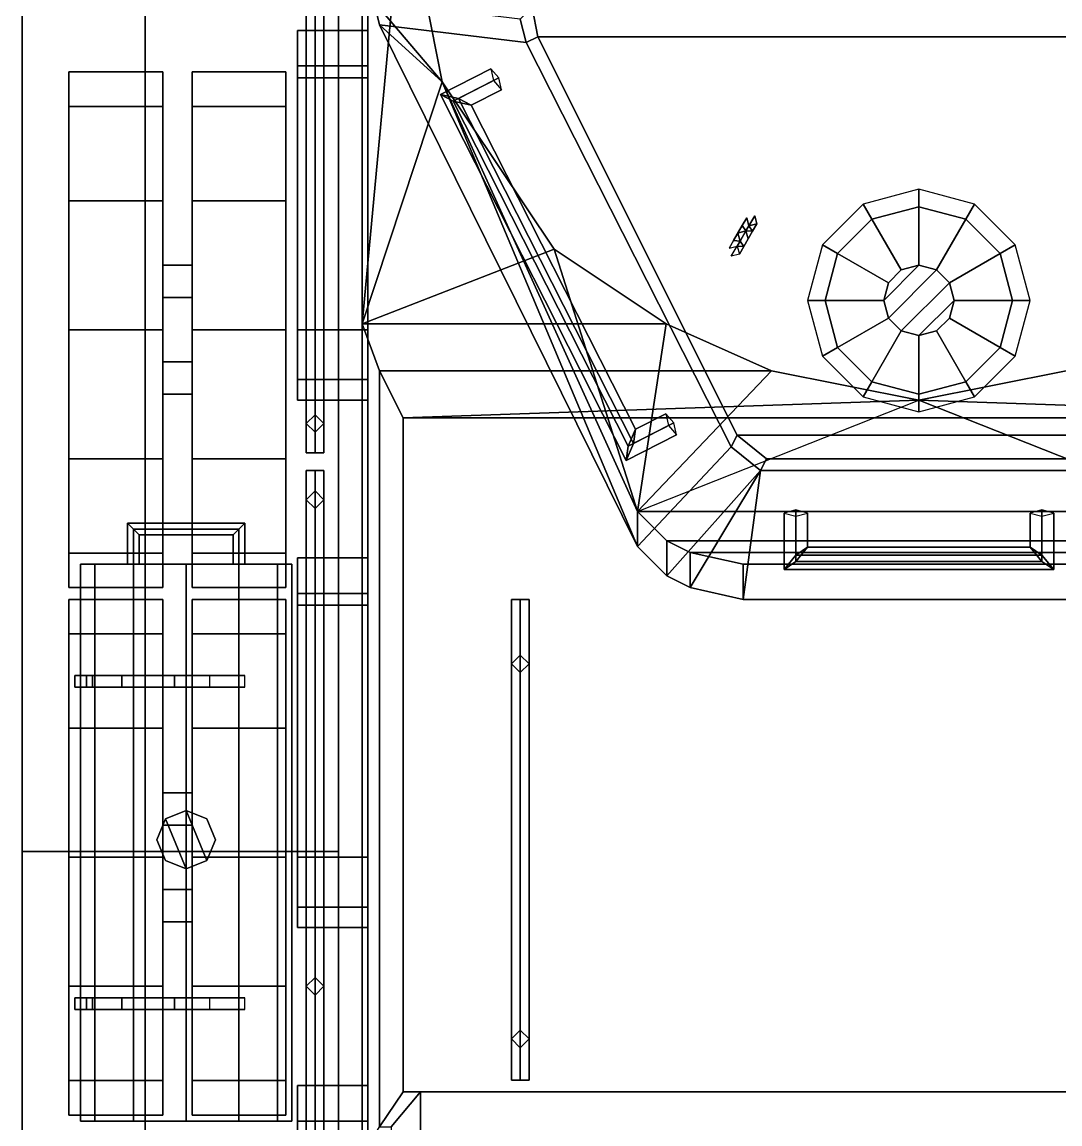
# Model space of a CAD drawing. Header units: millimetres. Extents: x -1.53 to 3, y -3.05 to 6.
# Drawn here: x -1.53 to 0.241, y -1.475 to 0.405 of the extents above; entities that cross this region are included whole.
import ezdxf

# ---------------------------------------------------------------- set-up
doc = ezdxf.new("R2010")
doc.units = ezdxf.units.MM
for name, color, linetype in [('mudguards', 6, 'Continuous'), ('tracks', 3, 'Continuous'), ('turret', 2, 'Continuous'), ('wheel', 2, 'Continuous')]:
    doc.layers.add(name, color=color, linetype=linetype)

msp = doc.modelspace()

# ---------------------------------------------------------------- linework, layer by layer
for points in [[(-0.94, 2.47, 0.4), (-0.94, -2.47, 0.4), (-0.94, -2.96, 0.89), (-0.94, 2.94, 0.67)], [(-0.94, 2.94, 0.77), (-0.94, -2.96, 0.89), (-0.94, -2.7338, 1.08), (-0.94, 2.4045, 1.08)], [(-0.94, -2.96, 0.89), (-0.94, 2.94, 0.77), (-0.94, 2.94, 0.67), (-0.94, -2.96, 0.89)], [(0.94, 2.47, 0.4), (0.94, -2.47, 0.4), (-0.94, -2.47, 0.4), (-0.94, 2.47, 0.4)], [(-1.32, 2.37, 1.1), (-1.32, -2.71, 1.1), (-0.95, -2.19, 1.56), (-0.95, 1.56, 1.56)], [(-0.95, 1.56, 1.56), (-0.95, -0.11, 1.56), (-0.95, -0.11, 1.56), (-0.88, 0.64, 1.56)], [(-1.045, 1.48, 1.54), (-1.03, 1.48, 1.525), (-1.03, -0.33, 1.525), (-1.045, -0.33, 1.54)], [(-1.03, 1.48, 1.555), (-1.045, 1.48, 1.54), (-1.045, -0.33, 1.54), (-1.03, -0.33, 1.555)], [(-1.03, 1.48, 1.525), (-1.015, 1.48, 1.54), (-1.015, -0.33, 1.54), (-1.03, -0.33, 1.525)], [(-1.015, 1.48, 1.54), (-1.03, 1.48, 1.555), (-1.03, -0.33, 1.555), (-1.015, -0.33, 1.54)], [(-0.88, 0.64, 1.56), (-0.95, -0.11, 1.56), (-0.95, -0.11, 1.56), (-0.813, 0.3032, 1.56)], [(-0.94, 0.3906, 0.555), (-0.94, 0.3906, 0.485), (-1.06, 0.3906, 0.485), (-1.06, 0.3906, 0.555)], [(-1.06, 0.33, 0.45), (-1.06, 0.31, 0.45), (-1.06, 0.33, 0.59), (-1.06, 0.3906, 0.555)], [(-1.06, 0.3906, 0.485), (-1.06, 0.33, 0.45), (-1.06, 0.3906, 0.555), (-1.06, 0.3906, 0.485)], [(-0.94, 0.3906, 0.485), (-0.94, 0.33, 0.45), (-1.06, 0.33, 0.45), (-1.06, 0.3906, 0.485)], [(-0.94, 0.33, 0.59), (-0.94, 0.3906, 0.555), (-1.06, 0.3906, 0.555), (-1.06, 0.33, 0.59)], [(-1.06, 0.31, 0.45), (-1.06, -0.12, 0.35), (-1.06, -0.12, 0.59), (-1.06, 0.33, 0.59)], [(-0.94, 0.33, 0.45), (-0.94, 0.31, 0.45), (-1.06, 0.31, 0.45), (-1.06, 0.33, 0.45)], [(-1.06, 0.33, 0.59), (-1.06, -0.12, 0.59), (-0.94, -0.12, 0.59), (-0.94, 0.33, 0.59)], [(-0.94, 0.31, 0.45), (-0.94, -0.12, 0.35), (-1.06, -0.12, 0.35), (-1.06, 0.31, 0.45)], [(-0.813, 0.3032, 1.56), (-0.95, -0.11, 1.56), (-0.95, -0.11, 1.56), (-0.6223, 0.0177, 1.56)], [(-0.94, -0.2049, 0.3851), (-0.94, -0.12, 0.35), (-0.94, 0.095, 0.4), (-0.94, -0.211, 0.4)], [(-0.6223, 0.0177, 1.56), (-0.95, -0.11, 1.56), (-0.95, -0.11, 1.56), (-0.4311, -0.11, 1.56)], [(-0.92, -1.48, 1.65), (-0.92, -0.19, 1.65), (-0.95, -0.11, 1.56), (-0.95, -1.53, 1.56)], [(-0.95, -0.11, 1.56), (-0.92, -0.19, 1.65), (-0.2514, -0.19, 1.65), (-0.4311, -0.11, 1.56)], [(-1.06, -0.2049, 0.5549), (-1.06, -0.12, 0.59), (-1.06, -0.12, 0.35), (-1.06, -0.2049, 0.3851)], [(-0.94, -0.12, 0.35), (-0.94, -0.2049, 0.3851), (-1.06, -0.2049, 0.3851), (-1.06, -0.12, 0.35)], [(-0.94, -0.2049, 0.5549), (-0.94, -0.12, 0.59), (-1.06, -0.12, 0.59), (-1.06, -0.2049, 0.5549)], [(-0.94, -0.24, 0.47), (-0.94, -0.2049, 0.5549), (-1.06, -0.2049, 0.5549), (-1.06, -0.24, 0.47)], [(-1.06, -0.24, 0.47), (-1.06, -0.2049, 0.5549), (-1.06, -0.2049, 0.3851), (-1.06, -0.24, 0.47)], [(-0.94, -0.2049, 0.3851), (-0.94, -0.24, 0.47), (-1.06, -0.24, 0.47), (-1.06, -0.2049, 0.3851)], [(-0.92, -0.19, 1.65), (-0.92, -1.48, 1.65), (-0.88, -1.42, 1.7), (-0.88, -0.27, 1.7)], [(0, -0.24, 1.6812), (-0.2514, -0.19, 1.65), (-0.92, -0.19, 1.65), (-0.88, -0.27, 1.7)], [(0.88, -0.27, 1.7), (0.92, -0.19, 1.65), (0.2514, -0.19, 1.65), (0, -0.24, 1.6812)], [(0.88, -0.27, 1.7), (0, -0.24, 1.6812), (0, -0.24, 1.6812), (-0.88, -0.27, 1.7)], [(-1.03, -0.265, 1.46), (-1.045, -0.28, 1.44), (-1.045, -0.28, 1.54), (-1.03, -0.265, 1.525)], [(-1.045, -0.28, 1.44), (-1.03, -0.295, 1.46), (-1.03, -0.295, 1.525), (-1.045, -0.28, 1.54)], [(-1.015, -0.28, 1.47), (-1.03, -0.265, 1.46), (-1.03, -0.265, 1.525), (-1.015, -0.28, 1.54)], [(-1.03, -0.295, 1.46), (-1.015, -0.28, 1.47), (-1.015, -0.28, 1.54), (-1.03, -0.295, 1.525)], [(-0.88, -0.27, 1.7), (-0.88, -1.42, 1.7), (0.88, -1.42, 1.7), (0.88, -0.27, 1.7)], [(-1.03, -0.33, 1.555), (-1.045, -0.33, 1.54), (-1.03, -0.33, 1.525), (-1.015, -0.33, 1.54)], [(-1.03, -0.36, 1.555), (-1.045, -0.36, 1.54), (-1.045, -2.17, 1.54), (-1.03, -2.17, 1.555)], [(-1.045, -0.36, 1.54), (-1.03, -0.36, 1.525), (-1.03, -2.17, 1.525), (-1.045, -2.17, 1.54)], [(-1.015, -0.36, 1.54), (-1.03, -0.36, 1.525), (-1.045, -0.36, 1.54), (-1.03, -0.36, 1.555)], [(-1.015, -0.36, 1.54), (-1.03, -0.36, 1.555), (-1.03, -2.17, 1.555), (-1.015, -2.17, 1.54)], [(-1.03, -0.36, 1.525), (-1.015, -0.36, 1.54), (-1.015, -2.17, 1.54), (-1.03, -2.17, 1.525)], [(-1.03, -0.395, 1.46), (-1.045, -0.41, 1.44), (-1.045, -0.41, 1.54), (-1.03, -0.395, 1.525)], [(-1.045, -0.41, 1.44), (-1.03, -0.425, 1.46), (-1.03, -0.425, 1.525), (-1.045, -0.41, 1.54)], [(-1.015, -0.41, 1.47), (-1.03, -0.395, 1.46), (-1.03, -0.395, 1.525), (-1.015, -0.41, 1.54)], [(-1.03, -0.425, 1.46), (-1.015, -0.41, 1.47), (-1.015, -0.41, 1.54), (-1.03, -0.425, 1.525)], [(-1.16, -0.46, 1.49), (-1.15, -0.45, 1.48), (-1.35, -0.45, 1.48), (-1.34, -0.46, 1.49)], [(-1.15, -0.45, 1.48), (-1.16, -0.46, 1.47), (-1.34, -0.46, 1.47), (-1.35, -0.45, 1.48)], [(-1.34, -0.46, 1.49), (-1.35, -0.45, 1.48), (-1.35, -0.52, 1.48), (-1.34, -0.52, 1.49)], [(-1.35, -0.45, 1.48), (-1.34, -0.46, 1.47), (-1.34, -0.52, 1.47), (-1.35, -0.52, 1.48)], [(-1.15, -0.45, 1.48), (-1.16, -0.46, 1.49), (-1.16, -0.52, 1.49), (-1.15, -0.52, 1.48)], [(-1.16, -0.46, 1.47), (-1.15, -0.45, 1.48), (-1.15, -0.52, 1.48), (-1.16, -0.52, 1.47)], [(-1.17, -0.47, 1.48), (-1.16, -0.46, 1.49), (-1.34, -0.46, 1.49), (-1.33, -0.47, 1.48)], [(-1.16, -0.46, 1.47), (-1.17, -0.47, 1.48), (-1.33, -0.47, 1.48), (-1.34, -0.46, 1.47)], [(-1.33, -0.47, 1.48), (-1.34, -0.46, 1.49), (-1.34, -0.52, 1.49), (-1.33, -0.52, 1.48)], [(-1.34, -0.46, 1.47), (-1.33, -0.47, 1.48), (-1.33, -0.52, 1.48), (-1.34, -0.52, 1.47)], [(-1.16, -0.46, 1.49), (-1.17, -0.47, 1.48), (-1.17, -0.52, 1.48), (-1.16, -0.52, 1.49)], [(-1.17, -0.47, 1.48), (-1.16, -0.46, 1.47), (-1.16, -0.52, 1.47), (-1.17, -0.52, 1.48)], [(-1.4059, -0.52, 1.57), (-1.43, -0.52, 1.48), (-1.43, -1.47, 1.48), (-1.4059, -1.47, 1.57)], [(-1.43, -0.52, 1.48), (-1.4059, -0.52, 1.39), (-1.4059, -1.47, 1.39), (-1.43, -1.47, 1.48)], [(-1.4059, -0.52, 1.57), (-1.16, -0.52, 1.6359), (-1.0941, -0.52, 1.57), (-1.43, -0.52, 1.48)], [(-1.43, -0.52, 1.48), (-1.0941, -0.52, 1.57), (-1.07, -0.52, 1.48), (-1.4059, -0.52, 1.39)], [(-1.34, -0.52, 1.6359), (-1.4059, -0.52, 1.57), (-1.4059, -1.47, 1.57), (-1.34, -1.47, 1.6359)], [(-1.4059, -0.52, 1.39), (-1.34, -0.52, 1.3241), (-1.34, -1.47, 1.3241), (-1.4059, -1.47, 1.39)], [(-1.34, -0.52, 1.6359), (-1.25, -0.52, 1.66), (-1.16, -0.52, 1.6359), (-1.4059, -0.52, 1.57)], [(-1.4059, -0.52, 1.39), (-1.07, -0.52, 1.48), (-1.0941, -0.52, 1.39), (-1.34, -0.52, 1.3241)], [(-1.25, -0.52, 1.66), (-1.34, -0.52, 1.6359), (-1.34, -1.47, 1.6359), (-1.25, -1.47, 1.66)], [(-1.34, -0.52, 1.3241), (-1.25, -0.52, 1.3), (-1.25, -1.47, 1.3), (-1.34, -1.47, 1.3241)], [(-1.34, -0.52, 1.3241), (-1.0941, -0.52, 1.39), (-1.16, -0.52, 1.3241), (-1.25, -0.52, 1.3)], [(-1.16, -0.52, 1.6359), (-1.25, -0.52, 1.66), (-1.25, -1.47, 1.66), (-1.16, -1.47, 1.6359)], [(-1.25, -0.52, 1.3), (-1.16, -0.52, 1.3241), (-1.16, -1.47, 1.3241), (-1.25, -1.47, 1.3)], [(-1.0941, -0.52, 1.57), (-1.16, -0.52, 1.6359), (-1.16, -1.47, 1.6359), (-1.0941, -1.47, 1.57)], [(-1.16, -0.52, 1.3241), (-1.0941, -0.52, 1.39), (-1.0941, -1.47, 1.39), (-1.16, -1.47, 1.3241)], [(-1.07, -0.52, 1.48), (-1.0941, -0.52, 1.57), (-1.0941, -1.47, 1.57), (-1.07, -1.47, 1.48)], [(-1.0941, -0.52, 1.39), (-1.07, -0.52, 1.48), (-1.07, -1.47, 1.48), (-1.0941, -1.47, 1.39)], [(-1.06, -0.5094, 0.485), (-1.06, -0.57, 0.45), (-1.06, -0.5094, 0.555), (-1.06, -0.5094, 0.485)], [(-1.06, -0.57, 0.45), (-1.06, -0.59, 0.45), (-1.06, -0.57, 0.59), (-1.06, -0.5094, 0.555)], [(-0.94, -0.5094, 0.555), (-0.94, -0.5094, 0.485), (-1.06, -0.5094, 0.485), (-1.06, -0.5094, 0.555)], [(-0.94, -0.5094, 0.485), (-0.94, -0.57, 0.45), (-1.06, -0.57, 0.45), (-1.06, -0.5094, 0.485)], [(-0.94, -0.57, 0.59), (-0.94, -0.5094, 0.555), (-1.06, -0.5094, 0.555), (-1.06, -0.57, 0.59)], [(-1.06, -0.59, 0.45), (-1.06, -1.02, 0.35), (-1.06, -1.02, 0.59), (-1.06, -0.57, 0.59)], [(-0.94, -0.57, 0.45), (-0.94, -0.59, 0.45), (-1.06, -0.59, 0.45), (-1.06, -0.57, 0.45)], [(-1.06, -0.57, 0.59), (-1.06, -1.02, 0.59), (-0.94, -1.02, 0.59), (-0.94, -0.57, 0.59)], [(-0.68, -0.58, 1.795), (-0.695, -0.58, 1.78), (-0.695, -1.4, 1.78), (-0.68, -1.4, 1.795)], [(-0.695, -0.58, 1.78), (-0.68, -0.58, 1.765), (-0.68, -1.4, 1.765), (-0.695, -1.4, 1.78)], [(-0.665, -0.58, 1.78), (-0.68, -0.58, 1.765), (-0.695, -0.58, 1.78), (-0.68, -0.58, 1.795)], [(-0.665, -0.58, 1.78), (-0.68, -0.58, 1.795), (-0.68, -1.4, 1.795), (-0.665, -1.4, 1.78)], [(-0.68, -0.58, 1.765), (-0.665, -0.58, 1.78), (-0.665, -1.4, 1.78), (-0.68, -1.4, 1.765)], [(-0.94, -0.59, 0.45), (-0.94, -1.02, 0.35), (-1.06, -1.02, 0.35), (-1.06, -0.59, 0.45)], [(-0.68, -0.675, 1.7), (-0.695, -0.69, 1.7), (-0.695, -0.69, 1.78), (-0.68, -0.675, 1.765)], [(-0.665, -0.69, 1.7), (-0.68, -0.675, 1.7), (-0.68, -0.675, 1.765), (-0.665, -0.69, 1.78)], [(-0.695, -0.69, 1.7), (-0.68, -0.705, 1.7), (-0.68, -0.705, 1.765), (-0.695, -0.69, 1.78)], [(-0.68, -0.705, 1.7), (-0.665, -0.69, 1.7), (-0.665, -0.69, 1.78), (-0.68, -0.705, 1.765)], [(-1.43, -0.71, 1.46), (-1.44, -0.71, 1.44), (-1.44, -0.73, 1.44), (-1.43, -0.73, 1.46)], [(-1.44, -0.73, 1.44), (-1.44, -0.71, 1.44), (-1.42, -0.71, 1.37), (-1.42, -0.73, 1.37)], [(-1.41, -0.71, 1.39), (-1.42, -0.71, 1.37), (-1.44, -0.71, 1.44), (-1.43, -0.71, 1.46)], [(-1.41, -0.73, 1.39), (-1.41, -0.71, 1.39), (-1.43, -0.71, 1.46), (-1.43, -0.73, 1.46)], [(-1.42, -0.73, 1.37), (-1.42, -0.71, 1.37), (-1.36, -0.71, 1.28), (-1.36, -0.73, 1.28)], [(-1.34, -0.71, 1.32), (-1.36, -0.71, 1.28), (-1.42, -0.71, 1.37), (-1.41, -0.71, 1.39)], [(-1.34, -0.73, 1.32), (-1.34, -0.71, 1.32), (-1.41, -0.71, 1.39), (-1.41, -0.73, 1.39)], [(-1.36, -0.73, 1.28), (-1.36, -0.71, 1.28), (-1.27, -0.71, 1.25), (-1.27, -0.73, 1.25)], [(-1.25, -0.71, 1.3), (-1.27, -0.71, 1.25), (-1.36, -0.71, 1.28), (-1.34, -0.71, 1.32)], [(-1.25, -0.73, 1.3), (-1.25, -0.71, 1.3), (-1.34, -0.71, 1.32), (-1.34, -0.73, 1.32)], [(-1.27, -0.73, 1.25), (-1.27, -0.71, 1.25), (-1.21, -0.71, 1.23), (-1.21, -0.73, 1.23)], [(-1.15, -0.71, 1.3), (-1.21, -0.71, 1.23), (-1.27, -0.71, 1.25), (-1.25, -0.71, 1.3)], [(-1.15, -0.73, 1.3), (-1.15, -0.71, 1.3), (-1.25, -0.71, 1.3), (-1.25, -0.73, 1.3)], [(-1.43, -0.73, 1.46), (-1.44, -0.73, 1.44), (-1.42, -0.73, 1.37), (-1.41, -0.73, 1.39)], [(-1.41, -0.73, 1.39), (-1.42, -0.73, 1.37), (-1.36, -0.73, 1.28), (-1.34, -0.73, 1.32)], [(-1.34, -0.73, 1.32), (-1.36, -0.73, 1.28), (-1.27, -0.73, 1.25), (-1.25, -0.73, 1.3)], [(-1.25, -0.73, 1.3), (-1.27, -0.73, 1.25), (-1.21, -0.73, 1.23), (-1.15, -0.73, 1.3)], [(-0.94, -1.1049, 0.3851), (-0.94, -1.02, 0.35), (-0.94, -0.805, 0.4), (-0.94, -1.111, 0.4)], [(-1.25, -0.94, 1.66), (-1.2854, -0.9546, 1.65), (-1.2854, -0.9546, 1.68), (-1.25, -0.94, 1.68)], [(-1.2146, -1.0254, 1.68), (-1.25, -0.94, 1.68), (-1.2854, -0.9546, 1.68), (-1.25, -1.04, 1.68)], [(-1.2146, -0.9546, 1.65), (-1.25, -0.94, 1.66), (-1.25, -0.94, 1.68), (-1.2146, -0.9546, 1.68)], [(-1.2, -0.99, 1.68), (-1.2146, -0.9546, 1.68), (-1.25, -0.94, 1.68), (-1.2146, -1.0254, 1.68)], [(-1.2854, -0.9546, 1.65), (-1.3, -0.99, 1.64), (-1.3, -0.99, 1.68), (-1.2854, -0.9546, 1.68)], [(-1.25, -1.04, 1.68), (-1.2854, -0.9546, 1.68), (-1.3, -0.99, 1.68), (-1.2854, -1.0254, 1.68)], [(-1.2, -0.99, 1.64), (-1.2146, -0.9546, 1.65), (-1.2146, -0.9546, 1.68), (-1.2, -0.99, 1.68)], [(-1.3, -0.99, 1.64), (-1.2854, -1.0254, 1.65), (-1.2854, -1.0254, 1.68), (-1.3, -0.99, 1.68)], [(-1.2146, -1.0254, 1.65), (-1.2, -0.99, 1.64), (-1.2, -0.99, 1.68), (-1.2146, -1.0254, 1.68)], [(-1.2854, -1.0254, 1.65), (-1.25, -1.04, 1.66), (-1.25, -1.04, 1.68), (-1.2854, -1.0254, 1.68)], [(-1.25, -1.04, 1.66), (-1.2146, -1.0254, 1.65), (-1.2146, -1.0254, 1.68), (-1.25, -1.04, 1.68)], [(-1.06, -1.1049, 0.5549), (-1.06, -1.02, 0.59), (-1.06, -1.02, 0.35), (-1.06, -1.1049, 0.3851)], [(-0.94, -1.02, 0.35), (-0.94, -1.1049, 0.3851), (-1.06, -1.1049, 0.3851), (-1.06, -1.02, 0.35)], [(-0.94, -1.1049, 0.5549), (-0.94, -1.02, 0.59), (-1.06, -1.02, 0.59), (-1.06, -1.1049, 0.5549)], [(-1.06, -1.14, 0.47), (-1.06, -1.1049, 0.5549), (-1.06, -1.1049, 0.3851), (-1.06, -1.14, 0.47)], [(-0.94, -1.14, 0.47), (-0.94, -1.1049, 0.5549), (-1.06, -1.1049, 0.5549), (-1.06, -1.14, 0.47)], [(-0.94, -1.1049, 0.3851), (-0.94, -1.14, 0.47), (-1.06, -1.14, 0.47), (-1.06, -1.1049, 0.3851)], [(-1.03, -1.225, 1.46), (-1.045, -1.24, 1.44), (-1.045, -1.24, 1.54), (-1.03, -1.225, 1.525)], [(-1.045, -1.24, 1.44), (-1.03, -1.255, 1.46), (-1.03, -1.255, 1.525), (-1.045, -1.24, 1.54)], [(-1.015, -1.24, 1.47), (-1.03, -1.225, 1.46), (-1.03, -1.225, 1.525), (-1.015, -1.24, 1.54)], [(-1.03, -1.255, 1.46), (-1.015, -1.24, 1.47), (-1.015, -1.24, 1.54), (-1.03, -1.255, 1.525)], [(-1.43, -1.26, 1.46), (-1.44, -1.26, 1.44), (-1.44, -1.28, 1.44), (-1.43, -1.28, 1.46)], [(-1.41, -1.26, 1.39), (-1.42, -1.26, 1.37), (-1.44, -1.26, 1.44), (-1.43, -1.26, 1.46)], [(-1.44, -1.28, 1.44), (-1.44, -1.26, 1.44), (-1.42, -1.26, 1.37), (-1.42, -1.28, 1.37)], [(-1.41, -1.28, 1.39), (-1.41, -1.26, 1.39), (-1.43, -1.26, 1.46), (-1.43, -1.28, 1.46)], [(-1.34, -1.26, 1.32), (-1.36, -1.26, 1.28), (-1.42, -1.26, 1.37), (-1.41, -1.26, 1.39)], [(-1.42, -1.28, 1.37), (-1.42, -1.26, 1.37), (-1.36, -1.26, 1.28), (-1.36, -1.28, 1.28)], [(-1.34, -1.28, 1.32), (-1.34, -1.26, 1.32), (-1.41, -1.26, 1.39), (-1.41, -1.28, 1.39)], [(-1.25, -1.26, 1.3), (-1.27, -1.26, 1.25), (-1.36, -1.26, 1.28), (-1.34, -1.26, 1.32)], [(-1.36, -1.28, 1.28), (-1.36, -1.26, 1.28), (-1.27, -1.26, 1.25), (-1.27, -1.28, 1.25)], [(-1.25, -1.28, 1.3), (-1.25, -1.26, 1.3), (-1.34, -1.26, 1.32), (-1.34, -1.28, 1.32)], [(-1.15, -1.26, 1.3), (-1.21, -1.26, 1.23), (-1.27, -1.26, 1.25), (-1.25, -1.26, 1.3)], [(-1.27, -1.28, 1.25), (-1.27, -1.26, 1.25), (-1.21, -1.26, 1.23), (-1.21, -1.28, 1.23)], [(-1.15, -1.28, 1.3), (-1.15, -1.26, 1.3), (-1.25, -1.26, 1.3), (-1.25, -1.28, 1.3)], [(-1.43, -1.28, 1.46), (-1.44, -1.28, 1.44), (-1.42, -1.28, 1.37), (-1.41, -1.28, 1.39)], [(-1.41, -1.28, 1.39), (-1.42, -1.28, 1.37), (-1.36, -1.28, 1.28), (-1.34, -1.28, 1.32)], [(-1.34, -1.28, 1.32), (-1.36, -1.28, 1.28), (-1.27, -1.28, 1.25), (-1.25, -1.28, 1.3)], [(-1.25, -1.28, 1.3), (-1.27, -1.28, 1.25), (-1.21, -1.28, 1.23), (-1.15, -1.28, 1.3)], [(-0.68, -1.315, 1.7), (-0.695, -1.33, 1.7), (-0.695, -1.33, 1.78), (-0.68, -1.315, 1.765)], [(-0.665, -1.33, 1.7), (-0.68, -1.315, 1.7), (-0.68, -1.315, 1.765), (-0.665, -1.33, 1.78)], [(-0.695, -1.33, 1.7), (-0.68, -1.345, 1.7), (-0.68, -1.345, 1.765), (-0.695, -1.33, 1.78)], [(-0.68, -1.345, 1.7), (-0.665, -1.33, 1.7), (-0.665, -1.33, 1.78), (-0.68, -1.345, 1.765)], [(-0.94, -1.4094, 0.555), (-0.94, -1.4094, 0.485), (-1.06, -1.4094, 0.485), (-1.06, -1.4094, 0.555)], [(-1.06, -1.47, 0.45), (-1.06, -1.49, 0.45), (-1.06, -1.47, 0.59), (-1.06, -1.4094, 0.555)], [(-1.06, -1.4094, 0.485), (-1.06, -1.47, 0.45), (-1.06, -1.4094, 0.555), (-1.06, -1.4094, 0.485)], [(-0.94, -1.4094, 0.485), (-0.94, -1.47, 0.45), (-1.06, -1.47, 0.45), (-1.06, -1.4094, 0.485)], [(-0.94, -1.47, 0.59), (-0.94, -1.4094, 0.555), (-1.06, -1.4094, 0.555), (-1.06, -1.47, 0.59)], [(-0.68, -1.4, 1.795), (-0.695, -1.4, 1.78), (-0.68, -1.4, 1.765), (-0.665, -1.4, 1.78)], [(-0.88, -1.42, 1.7), (-0.92, -1.48, 1.65), (-0.9, -1.48, 1.65), (-0.85, -1.42, 1.7)], [(-0.9, -1.48, 1.65), (-0.9, -2.07, 1.65), (-0.85, -1.92, 1.7), (-0.85, -1.42, 1.7)], [(-0.85, -1.42, 1.7), (-0.85, -1.92, 1.7), (0.85, -1.92, 1.7), (0.85, -1.42, 1.7)], [(-1.07, -1.47, 1.48), (-1.4059, -1.47, 1.57), (-1.43, -1.47, 1.48), (-1.0941, -1.47, 1.39)], [(-1.0941, -1.47, 1.39), (-1.43, -1.47, 1.48), (-1.4059, -1.47, 1.39), (-1.16, -1.47, 1.3241)], [(-1.0941, -1.47, 1.57), (-1.34, -1.47, 1.6359), (-1.4059, -1.47, 1.57), (-1.07, -1.47, 1.48)], [(-1.16, -1.47, 1.3241), (-1.4059, -1.47, 1.39), (-1.34, -1.47, 1.3241), (-1.25, -1.47, 1.3)], [(-1.16, -1.47, 1.6359), (-1.25, -1.47, 1.66), (-1.34, -1.47, 1.6359), (-1.0941, -1.47, 1.57)], [(-1.06, -1.49, 0.45), (-1.06, -1.92, 0.35), (-1.06, -1.92, 0.59), (-1.06, -1.47, 0.59)], [(-0.94, -1.47, 0.45), (-0.94, -1.49, 0.45), (-1.06, -1.49, 0.45), (-1.06, -1.47, 0.45)], [(-1.06, -1.47, 0.59), (-1.06, -1.92, 0.59), (-0.94, -1.92, 0.59), (-0.94, -1.47, 0.59)]]:
    msp.add_3dface(points)
at = {"layer": 'mudguards'}
for points in [[(-1.53, 2.86, 1.08), (-1.53, -2.74, 1.08), (-1.53, -2.71, 1.1), (-1.53, 2.88, 1.1)], [(-0.94, 2.86, 1.08), (-0.94, -2.7338, 1.08), (-1.53, -2.74, 1.08), (-1.53, 2.86, 1.08)], [(-1.53, 2.37, 1.1), (-1.53, -2.01, 1.1), (-1.32, -2.01, 1.1), (-1.32, 2.37, 1.1)]]:
    msp.add_3dface(points, dxfattribs=at)
at = {"layer": 'tracks'}
for points in [[(-0.99, 2.01), (-0.99, -1.92), (-1.53, -1.92), (-1.53, 2.01)], [(-1.53, 2.01), (-1.53, -1.92), (-1.53, -1.92, 0.04), (-1.53, 2.01, 0.04)], [(-1.53, 2.01, 0.04), (-1.53, -1.92, 0.04), (-0.99, -1.92, 0.04), (-0.99, 2.01, 0.04)], [(-0.99, -1.01, 0.93), (-0.99, 2, 0.93), (-1.53, 2, 0.93), (-1.53, -1.01, 0.93)], [(-1.53, -1.01, 0.93), (-1.53, 2, 0.93), (-1.53, 2, 0.89), (-1.53, -1.01, 0.89)], [(-1.53, -1.01, 0.89), (-1.53, 2, 0.89), (-0.99, 2, 0.89), (-0.99, -1.01, 0.89)], [(-0.99, -1.92, 0.04), (-0.99, -1.92), (-0.99, 2.01), (-0.99, 2.01, 0.04)], [(-0.99, 2, 0.89), (-0.99, 2, 0.93), (-0.99, -1.01, 0.93), (-0.99, -1.01, 0.89)], [(-0.99, -2.21, 0.94), (-0.99, -1.01, 0.93), (-1.53, -1.01, 0.93), (-1.53, -2.21, 0.94)], [(-1.53, -2.21, 0.94), (-1.53, -1.01, 0.93), (-1.53, -1.01, 0.89), (-1.53, -2.21, 0.9)], [(-1.53, -2.21, 0.9), (-1.53, -1.01, 0.89), (-0.99, -1.01, 0.89), (-0.99, -2.21, 0.9)], [(-0.99, -1.01, 0.89), (-0.99, -1.01, 0.93), (-0.99, -2.21, 0.94), (-0.99, -2.21, 0.9)]]:
    msp.add_3dface(points, dxfattribs=at)
at = {"layer": 'turret'}
for points in [[(-0.88, 0.64, 1.7), (-0.813, 0.3032, 1.7), (-0.93, 0.44, 1.73), (-0.88, 0.64, 1.7)], [(-0.88, 0.64, 1.56), (-0.813, 0.3032, 1.56), (-0.813, 0.3032, 1.7), (-0.88, 0.64, 1.7)], [(-0.93, 0.44, 1.76), (-0.92, 0.4, 1.76), (-0.67, 0.37, 2.33), (-0.68, 0.41, 2.33)], [(-0.93, 0.44, 1.73), (-0.92, 0.4, 1.73), (-0.92, 0.4, 1.76), (-0.93, 0.44, 1.76)], [(-0.813, 0.3032, 1.7), (-0.813, 0.3032, 1.7), (-0.92, 0.4, 1.73), (-0.93, 0.44, 1.73)], [(-0.68, 0.41, 2.33), (-0.67, 0.37, 2.33), (-0.65, 0.38, 2.35), (-0.66, 0.43, 2.35)], [(0.66, 0.43, 2.35), (-0.66, 0.43, 2.35), (-0.65, 0.38, 2.35), (0.65, 0.38, 2.35)], [(-0.92, 0.4, 1.76), (-0.48, -0.49, 1.76), (-0.32, -0.32, 2.33), (-0.67, 0.37, 2.33)], [(-0.92, 0.4, 1.73), (-0.48, -0.49, 1.73), (-0.48, -0.49, 1.76), (-0.92, 0.4, 1.76)], [(-0.813, 0.3032, 1.7), (-0.48, -0.49, 1.73), (-0.92, 0.4, 1.73)], [(-0.67, 0.37, 2.33), (-0.32, -0.32, 2.33), (-0.31, -0.3, 2.35), (-0.65, 0.38, 2.35)], [(0.65, 0.38, 2.35), (-0.65, 0.38, 2.35), (-0.31, -0.3, 2.35), (0.31, -0.3, 2.35)], [(-0.7301, 0.3252, 2.1193), (-0.7257, 0.305, 2.1), (-0.7946, 0.27, 2.1207), (-0.8162, 0.2815, 2.1452)], [(-0.7164, 0.3097, 2.1386), (-0.7301, 0.3252, 2.1193), (-0.8162, 0.2815, 2.1452), (-0.7853, 0.2747, 2.1593)], [(-0.813, 0.3032, 1.56), (-0.6223, 0.0177, 1.56), (-0.6223, 0.0177, 1.7), (-0.813, 0.3032, 1.7)], [(-0.813, 0.3032, 1.7), (-0.48, -0.43, 1.7), (-0.48, -0.49, 1.73), (-0.813, 0.3032, 1.7)], [(-0.813, 0.3032, 1.7), (-0.6223, 0.0177, 1.7), (-0.48, -0.43, 1.7)], [(-0.7257, 0.305, 2.1), (-0.712, 0.2895, 2.1193), (-0.7637, 0.2633, 2.1348), (-0.7946, 0.27, 2.1207)], [(-0.712, 0.2895, 2.1193), (-0.7164, 0.3097, 2.1386), (-0.7853, 0.2747, 2.1593), (-0.7637, 0.2633, 2.1348)], [(-0.4995, -0.3428, 2.1452), (-0.4867, -0.3139, 2.1593), (-0.7853, 0.2747, 2.1593), (-0.8162, 0.2815, 2.1452)], [(-0.496, -0.3185, 2.1207), (-0.4995, -0.3428, 2.1452), (-0.8162, 0.2815, 2.1452), (-0.7946, 0.27, 2.1207)], [(-0.4832, -0.2896, 2.1348), (-0.496, -0.3185, 2.1207), (-0.7946, 0.27, 2.1207), (-0.7637, 0.2633, 2.1348)], [(-0.4867, -0.3139, 2.1593), (-0.4832, -0.2896, 2.1348), (-0.7637, 0.2633, 2.1348), (-0.7853, 0.2747, 2.1593)], [(0, 0.12, 2.35), (-0.095, 0.0945, 2.35), (-0.08, 0.0686, 2.41), (0, 0.09, 2.41)], [(0.095, 0.0945, 2.35), (0, 0.12, 2.35), (0, 0.09, 2.41), (0.08, 0.0686, 2.41)], [(-0.095, 0.0945, 2.35), (-0.1645, 0.025, 2.35), (-0.1386, 0.01, 2.41), (-0.08, 0.0686, 2.41)], [(0.1645, 0.025, 2.35), (0.095, 0.0945, 2.35), (0.08, 0.0686, 2.41), (0.1386, 0.01, 2.41)], [(0, 0.09, 2.41), (-0.08, 0.0686, 2.41), (-0.03, -0.018, 2.46), (0, -0.01, 2.46)], [(0.08, 0.0686, 2.41), (0, 0.09, 2.41), (0, -0.01, 2.46), (0.03, -0.018, 2.46)], [(-0.08, 0.0686, 2.41), (-0.1386, 0.01, 2.41), (-0.052, -0.04, 2.46), (-0.03, -0.018, 2.46)], [(0.1386, 0.01, 2.41), (0.08, 0.0686, 2.41), (0.03, -0.018, 2.46), (0.052, -0.04, 2.46)], [(-0.1645, 0.025, 2.35), (-0.19, -0.07, 2.35), (-0.16, -0.07, 2.41), (-0.1386, 0.01, 2.41)], [(0.19, -0.07, 2.35), (0.1645, 0.025, 2.35), (0.1386, 0.01, 2.41), (0.16, -0.07, 2.41)], [(-0.6223, 0.0177, 1.56), (-0.4311, -0.11, 1.56), (-0.4311, -0.11, 1.7), (-0.6223, 0.0177, 1.7)], [(-0.6223, 0.0177, 1.7), (-0.4311, -0.11, 1.7), (-0.48, -0.43, 1.7)], [(-0.1386, 0.01, 2.41), (-0.16, -0.07, 2.41), (-0.06, -0.07, 2.46), (-0.052, -0.04, 2.46)], [(0.16, -0.07, 2.41), (0.1386, 0.01, 2.41), (0.052, -0.04, 2.46), (0.06, -0.07, 2.46)], [(-0.03, -0.018, 2.46), (-0.052, -0.04, 2.46), (-0.06, -0.07, 2.46), (0, -0.01, 2.46)], [(0, -0.01, 2.46), (-0.06, -0.07, 2.46), (-0.052, -0.1, 2.46), (0.03, -0.018, 2.46)], [(0.03, -0.018, 2.46), (-0.052, -0.1, 2.46), (-0.03, -0.122, 2.46), (0.052, -0.04, 2.46)], [(0.052, -0.04, 2.46), (-0.03, -0.122, 2.46), (0, -0.13, 2.46), (0.06, -0.07, 2.46)], [(-0.19, -0.07, 2.35), (-0.1645, -0.165, 2.35), (-0.1386, -0.15, 2.41), (-0.16, -0.07, 2.41)], [(-0.16, -0.07, 2.41), (-0.1386, -0.15, 2.41), (-0.052, -0.1, 2.46), (-0.06, -0.07, 2.46)], [(0.06, -0.07, 2.46), (0, -0.13, 2.46), (0.03, -0.122, 2.46), (0.052, -0.1, 2.46)], [(0.1386, -0.15, 2.41), (0.16, -0.07, 2.41), (0.06, -0.07, 2.46), (0.052, -0.1, 2.46)], [(0.1645, -0.165, 2.35), (0.19, -0.07, 2.35), (0.16, -0.07, 2.41), (0.1386, -0.15, 2.41)], [(-0.4311, -0.11, 1.7), (-0.2514, -0.19, 1.7), (-0.48, -0.43, 1.7)], [(-0.4311, -0.11, 1.56), (-0.2514, -0.19, 1.56), (-0.2514, -0.19, 1.7), (-0.4311, -0.11, 1.7)], [(-0.1386, -0.15, 2.41), (-0.08, -0.2086, 2.41), (-0.03, -0.122, 2.46), (-0.052, -0.1, 2.46)], [(0.08, -0.2086, 2.41), (0.1386, -0.15, 2.41), (0.052, -0.1, 2.46), (0.03, -0.122, 2.46)], [(-0.08, -0.2086, 2.41), (0, -0.23, 2.41), (0, -0.13, 2.46), (-0.03, -0.122, 2.46)], [(0, -0.23, 2.41), (0.08, -0.2086, 2.41), (0.03, -0.122, 2.46), (0, -0.13, 2.46)], [(-0.1645, -0.165, 2.35), (-0.095, -0.2345, 2.35), (-0.08, -0.2086, 2.41), (-0.1386, -0.15, 2.41)], [(0.095, -0.2345, 2.35), (0.1645, -0.165, 2.35), (0.1386, -0.15, 2.41), (0.08, -0.2086, 2.41)], [(-0.2514, -0.19, 1.56), (0, -0.24, 1.56), (0, -0.24, 1.7), (-0.2514, -0.19, 1.7)], [(0, -0.24, 1.56), (0.2514, -0.19, 1.56), (0.2514, -0.19, 1.7), (0, -0.24, 1.7)], [(0, -0.24, 1.7), (0.2514, -0.19, 1.7), (0.48, -0.43, 1.7)], [(-0.095, -0.2345, 2.35), (0, -0.26, 2.35), (0, -0.23, 2.41), (-0.08, -0.2086, 2.41)], [(0, -0.26, 2.35), (0.095, -0.2345, 2.35), (0.08, -0.2086, 2.41), (0, -0.23, 2.41)], [(-0.48, -0.43, 1.7), (0, -0.24, 1.7), (0.48, -0.43, 1.7)], [(-0.4134, -0.2991, 2.1193), (-0.4178, -0.2789, 2.1386), (-0.4867, -0.3139, 2.1593), (-0.4995, -0.3428, 2.1452)], [(-0.4315, -0.2634, 2.1193), (-0.427, -0.2836, 2.1), (-0.496, -0.3185, 2.1207), (-0.4832, -0.2896, 2.1348)], [(-0.4178, -0.2789, 2.1386), (-0.4315, -0.2634, 2.1193), (-0.4832, -0.2896, 2.1348), (-0.4867, -0.3139, 2.1593)], [(-0.427, -0.2836, 2.1), (-0.4134, -0.2991, 2.1193), (-0.4995, -0.3428, 2.1452), (-0.496, -0.3185, 2.1207)], [(-0.32, -0.32, 2.33), (-0.27, -0.36, 2.33), (-0.26, -0.34, 2.35), (-0.31, -0.3, 2.35)], [(0.31, -0.3, 2.35), (-0.31, -0.3, 2.35), (-0.26, -0.34, 2.35), (0.26, -0.34, 2.35)], [(-0.48, -0.49, 1.76), (-0.43, -0.54, 1.76), (-0.27, -0.36, 2.33), (-0.32, -0.32, 2.33)], [(-0.27, -0.36, 2.33), (0.27, -0.36, 2.33), (0.26, -0.34, 2.35), (-0.26, -0.34, 2.35)], [(-0.43, -0.54, 1.76), (-0.39, -0.56, 1.76), (-0.27, -0.36, 2.33)], [(-0.39, -0.56, 1.76), (-0.3, -0.58, 1.76), (-0.27, -0.36, 2.33)], [(-0.3, -0.58, 1.76), (0.3, -0.58, 1.76), (0.27, -0.36, 2.33), (-0.27, -0.36, 2.33)], [(-0.48, -0.43, 1.7), (-0.43, -0.48, 1.7), (-0.43, -0.54, 1.73), (-0.48, -0.49, 1.73)], [(-0.48, -0.43, 1.7), (0.48, -0.43, 1.7), (0.43, -0.48, 1.7), (-0.43, -0.48, 1.7)], [(-0.21, -0.4275, 2.1386), (-0.23, -0.4327, 2.1193), (-0.23, -0.5293, 2.1452), (-0.21, -0.5048, 2.1593)], [(-0.19, -0.4327, 2.1193), (-0.21, -0.4275, 2.1386), (-0.21, -0.5048, 2.1593), (-0.19, -0.4907, 2.1348)], [(0.21, -0.4275, 2.1386), (0.19, -0.4327, 2.1193), (0.19, -0.4907, 2.1348), (0.21, -0.5048, 2.1593)], [(0.23, -0.4327, 2.1193), (0.21, -0.4275, 2.1386), (0.21, -0.5048, 2.1593), (0.23, -0.5293, 2.1452)], [(-0.23, -0.4327, 2.1193), (-0.21, -0.4379, 2.1), (-0.21, -0.5152, 2.1207), (-0.23, -0.5293, 2.1452)], [(-0.21, -0.4379, 2.1), (-0.19, -0.4327, 2.1193), (-0.19, -0.4907, 2.1348), (-0.21, -0.5152, 2.1207)], [(0.19, -0.4327, 2.1193), (0.21, -0.4379, 2.1), (0.21, -0.5152, 2.1207), (0.19, -0.4907, 2.1348)], [(0.21, -0.4379, 2.1), (0.23, -0.4327, 2.1193), (0.23, -0.5293, 2.1452), (0.21, -0.5152, 2.1207)], [(-0.43, -0.48, 1.7), (-0.39, -0.5, 1.7), (-0.39, -0.56, 1.73), (-0.43, -0.54, 1.73)], [(-0.43, -0.48, 1.7), (0.43, -0.48, 1.7), (0.39, -0.5, 1.7), (-0.39, -0.5, 1.7)], [(-0.48, -0.49, 1.73), (-0.43, -0.54, 1.73), (-0.43, -0.54, 1.76), (-0.48, -0.49, 1.76)], [(-0.39, -0.5, 1.7), (-0.3, -0.52, 1.7), (-0.3, -0.58, 1.73), (-0.39, -0.56, 1.73)], [(-0.39, -0.5, 1.7), (0.39, -0.5, 1.7), (0.3, -0.52, 1.7), (-0.3, -0.52, 1.7)], [(0.23, -0.5293, 2.1452), (0.21, -0.5048, 2.1593), (-0.21, -0.5048, 2.1593), (-0.23, -0.5293, 2.1452)], [(0.21, -0.5048, 2.1593), (0.19, -0.4907, 2.1348), (-0.19, -0.4907, 2.1348), (-0.21, -0.5048, 2.1593)], [(0.19, -0.4907, 2.1348), (0.21, -0.5152, 2.1207), (-0.21, -0.5152, 2.1207), (-0.19, -0.4907, 2.1348)], [(-0.3, -0.52, 1.7), (0.3, -0.52, 1.7), (0.3, -0.58, 1.73), (-0.3, -0.58, 1.73)], [(0.21, -0.5152, 2.1207), (0.23, -0.5293, 2.1452), (-0.23, -0.5293, 2.1452), (-0.21, -0.5152, 2.1207)], [(-0.43, -0.54, 1.73), (-0.39, -0.56, 1.73), (-0.39, -0.56, 1.76), (-0.43, -0.54, 1.76)], [(-0.39, -0.56, 1.73), (-0.3, -0.58, 1.73), (-0.3, -0.58, 1.76), (-0.39, -0.56, 1.76)], [(-0.3, -0.58, 1.73), (0.3, -0.58, 1.73), (0.3, -0.58, 1.76), (-0.3, -0.58, 1.76)]]:
    msp.add_3dface(points, dxfattribs=at)
at = {"layer": 'wheel'}
for points in [[(-1.45, -0.5011, 0.69), (-1.45, 0.32, 0.47), (-1.45, 0.2611, 0.25), (-1.45, -0.56, 0.47)], [(-1.45, -0.34, 0.8511), (-1.45, 0.2611, 0.69), (-1.45, 0.32, 0.47), (-1.45, -0.5011, 0.69)], [(-1.29, 0.2611, 0.69), (-1.29, 0.32, 0.47), (-1.45, 0.32, 0.47), (-1.45, 0.2611, 0.69)], [(-1.29, 0.32, 0.47), (-1.29, 0.2611, 0.25), (-1.45, 0.2611, 0.25), (-1.45, 0.32, 0.47)], [(-1.29, 0.2611, 0.69), (-1.29, -0.56, 0.47), (-1.29, -0.5011, 0.25), (-1.29, 0.32, 0.47)], [(-1.29, 0.32, 0.47), (-1.29, -0.5011, 0.25), (-1.29, -0.34, 0.0889), (-1.29, 0.2611, 0.25)], [(-1.08, 0.2611, 0.69), (-1.08, 0.32, 0.47), (-1.24, 0.32, 0.47), (-1.24, 0.2611, 0.69)], [(-1.24, -0.34, 0.8511), (-1.24, 0.2611, 0.69), (-1.24, 0.32, 0.47), (-1.24, -0.5011, 0.69)], [(-1.24, -0.5011, 0.69), (-1.24, 0.32, 0.47), (-1.24, 0.2611, 0.25), (-1.24, -0.56, 0.47)], [(-1.08, 0.32, 0.47), (-1.08, 0.2611, 0.25), (-1.24, 0.2611, 0.25), (-1.24, 0.32, 0.47)], [(-1.08, 0.2611, 0.69), (-1.08, -0.56, 0.47), (-1.08, -0.5011, 0.25), (-1.08, 0.32, 0.47)], [(-1.08, 0.32, 0.47), (-1.08, -0.5011, 0.25), (-1.08, -0.34, 0.0889), (-1.08, 0.2611, 0.25)], [(-1.45, -0.56, 0.47), (-1.45, 0.2611, 0.25), (-1.45, 0.1, 0.0889), (-1.45, -0.5011, 0.25)], [(-1.29, 0.2611, 0.25), (-1.29, 0.1, 0.0889), (-1.45, 0.1, 0.0889), (-1.45, 0.2611, 0.25)], [(-1.45, -0.12, 0.91), (-1.45, 0.1, 0.8511), (-1.45, 0.2611, 0.69), (-1.45, -0.34, 0.8511)], [(-1.29, 0.1, 0.8511), (-1.29, 0.2611, 0.69), (-1.45, 0.2611, 0.69), (-1.45, 0.1, 0.8511)], [(-1.29, 0.1, 0.8511), (-1.29, -0.5011, 0.69), (-1.29, -0.56, 0.47), (-1.29, 0.2611, 0.69)], [(-1.29, 0.2611, 0.25), (-1.29, -0.34, 0.0889), (-1.29, -0.12, 0.03), (-1.29, 0.1, 0.0889)], [(-1.08, 0.2611, 0.25), (-1.08, 0.1, 0.0889), (-1.24, 0.1, 0.0889), (-1.24, 0.2611, 0.25)], [(-1.24, -0.56, 0.47), (-1.24, 0.2611, 0.25), (-1.24, 0.1, 0.0889), (-1.24, -0.5011, 0.25)], [(-1.08, 0.1, 0.8511), (-1.08, 0.2611, 0.69), (-1.24, 0.2611, 0.69), (-1.24, 0.1, 0.8511)], [(-1.24, -0.12, 0.91), (-1.24, 0.1, 0.8511), (-1.24, 0.2611, 0.69), (-1.24, -0.34, 0.8511)], [(-1.08, 0.1, 0.8511), (-1.08, -0.5011, 0.69), (-1.08, -0.56, 0.47), (-1.08, 0.2611, 0.69)], [(-1.08, 0.2611, 0.25), (-1.08, -0.34, 0.0889), (-1.08, -0.12, 0.03), (-1.08, 0.1, 0.0889)], [(-1.45, -0.5011, 0.25), (-1.45, 0.1, 0.0889), (-1.45, -0.12, 0.03), (-1.45, -0.34, 0.0889)], [(-1.29, 0.1, 0.0889), (-1.29, -0.12, 0.03), (-1.45, -0.12, 0.03), (-1.45, 0.1, 0.0889)], [(-1.29, -0.12, 0.91), (-1.29, 0.1, 0.8511), (-1.45, 0.1, 0.8511), (-1.45, -0.12, 0.91)], [(-1.29, -0.12, 0.91), (-1.29, -0.34, 0.8511), (-1.29, -0.5011, 0.69), (-1.29, 0.1, 0.8511)], [(-1.08, 0.1, 0.0889), (-1.08, -0.12, 0.03), (-1.24, -0.12, 0.03), (-1.24, 0.1, 0.0889)], [(-1.24, -0.5011, 0.25), (-1.24, 0.1, 0.0889), (-1.24, -0.12, 0.03), (-1.24, -0.34, 0.0889)], [(-1.08, -0.12, 0.91), (-1.08, 0.1, 0.8511), (-1.24, 0.1, 0.8511), (-1.24, -0.12, 0.91)], [(-1.08, -0.12, 0.91), (-1.08, -0.34, 0.8511), (-1.08, -0.5011, 0.69), (-1.08, 0.1, 0.8511)], [(-1.24, -0.065, 0.5653), (-1.24, -0.01, 0.47), (-1.29, -0.01, 0.47), (-1.29, -0.065, 0.5653)], [(-1.24, -0.01, 0.47), (-1.24, -0.065, 0.3747), (-1.29, -0.065, 0.3747), (-1.29, -0.01, 0.47)], [(-1.24, -0.065, 0.3747), (-1.24, -0.175, 0.3747), (-1.29, -0.175, 0.3747), (-1.29, -0.065, 0.3747)], [(-1.24, -0.175, 0.5653), (-1.24, -0.065, 0.5653), (-1.29, -0.065, 0.5653), (-1.29, -0.175, 0.5653)], [(-1.29, -0.12, 0.03), (-1.29, -0.34, 0.0889), (-1.45, -0.34, 0.0889), (-1.45, -0.12, 0.03)], [(-1.29, -0.34, 0.8511), (-1.29, -0.12, 0.91), (-1.45, -0.12, 0.91), (-1.45, -0.34, 0.8511)], [(-1.08, -0.12, 0.03), (-1.08, -0.34, 0.0889), (-1.24, -0.34, 0.0889), (-1.24, -0.12, 0.03)], [(-1.08, -0.34, 0.8511), (-1.08, -0.12, 0.91), (-1.24, -0.12, 0.91), (-1.24, -0.34, 0.8511)], [(-1.24, -0.23, 0.47), (-1.24, -0.175, 0.5653), (-1.29, -0.175, 0.5653), (-1.29, -0.23, 0.47)], [(-1.24, -0.175, 0.3747), (-1.24, -0.23, 0.47), (-1.29, -0.23, 0.47), (-1.29, -0.175, 0.3747)], [(-1.29, -0.34, 0.0889), (-1.29, -0.5011, 0.25), (-1.45, -0.5011, 0.25), (-1.45, -0.34, 0.0889)], [(-1.29, -0.5011, 0.69), (-1.29, -0.34, 0.8511), (-1.45, -0.34, 0.8511), (-1.45, -0.5011, 0.69)], [(-1.08, -0.34, 0.0889), (-1.08, -0.5011, 0.25), (-1.24, -0.5011, 0.25), (-1.24, -0.34, 0.0889)], [(-1.08, -0.5011, 0.69), (-1.08, -0.34, 0.8511), (-1.24, -0.34, 0.8511), (-1.24, -0.5011, 0.69)], [(-1.29, -0.56, 0.47), (-1.29, -0.5011, 0.69), (-1.45, -0.5011, 0.69), (-1.45, -0.56, 0.47)], [(-1.29, -0.5011, 0.25), (-1.29, -0.56, 0.47), (-1.45, -0.56, 0.47), (-1.45, -0.5011, 0.25)], [(-1.08, -0.56, 0.47), (-1.08, -0.5011, 0.69), (-1.24, -0.5011, 0.69), (-1.24, -0.56, 0.47)], [(-1.08, -0.5011, 0.25), (-1.08, -0.56, 0.47), (-1.24, -0.56, 0.47), (-1.24, -0.5011, 0.25)], [(-1.29, -0.6389, 0.69), (-1.29, -0.58, 0.47), (-1.45, -0.58, 0.47), (-1.45, -0.6389, 0.69)], [(-1.45, -1.24, 0.8511), (-1.45, -0.6389, 0.69), (-1.45, -0.58, 0.47), (-1.45, -1.4011, 0.69)], [(-1.45, -1.4011, 0.69), (-1.45, -0.58, 0.47), (-1.45, -0.6389, 0.25), (-1.45, -1.46, 0.47)], [(-1.29, -0.58, 0.47), (-1.29, -0.6389, 0.25), (-1.45, -0.6389, 0.25), (-1.45, -0.58, 0.47)], [(-1.29, -0.6389, 0.69), (-1.29, -1.46, 0.47), (-1.29, -1.4011, 0.25), (-1.29, -0.58, 0.47)], [(-1.29, -0.58, 0.47), (-1.29, -1.4011, 0.25), (-1.29, -1.24, 0.0889), (-1.29, -0.6389, 0.25)], [(-1.24, -1.4011, 0.69), (-1.24, -0.58, 0.47), (-1.24, -0.6389, 0.25), (-1.24, -1.46, 0.47)], [(-1.24, -1.24, 0.8511), (-1.24, -0.6389, 0.69), (-1.24, -0.58, 0.47), (-1.24, -1.4011, 0.69)], [(-1.08, -0.6389, 0.69), (-1.08, -0.58, 0.47), (-1.24, -0.58, 0.47), (-1.24, -0.6389, 0.69)], [(-1.08, -0.58, 0.47), (-1.08, -0.6389, 0.25), (-1.24, -0.6389, 0.25), (-1.24, -0.58, 0.47)], [(-1.08, -0.6389, 0.69), (-1.08, -1.46, 0.47), (-1.08, -1.4011, 0.25), (-1.08, -0.58, 0.47)], [(-1.08, -0.58, 0.47), (-1.08, -1.4011, 0.25), (-1.08, -1.24, 0.0889), (-1.08, -0.6389, 0.25)], [(-1.29, -0.6389, 0.25), (-1.29, -0.8, 0.0889), (-1.45, -0.8, 0.0889), (-1.45, -0.6389, 0.25)], [(-1.45, -1.46, 0.47), (-1.45, -0.6389, 0.25), (-1.45, -0.8, 0.0889), (-1.45, -1.4011, 0.25)], [(-1.29, -0.8, 0.8511), (-1.29, -0.6389, 0.69), (-1.45, -0.6389, 0.69), (-1.45, -0.8, 0.8511)], [(-1.45, -1.02, 0.91), (-1.45, -0.8, 0.8511), (-1.45, -0.6389, 0.69), (-1.45, -1.24, 0.8511)], [(-1.29, -0.8, 0.8511), (-1.29, -1.4011, 0.69), (-1.29, -1.46, 0.47), (-1.29, -0.6389, 0.69)], [(-1.29, -0.6389, 0.25), (-1.29, -1.24, 0.0889), (-1.29, -1.02, 0.03), (-1.29, -0.8, 0.0889)], [(-1.24, -1.46, 0.47), (-1.24, -0.6389, 0.25), (-1.24, -0.8, 0.0889), (-1.24, -1.4011, 0.25)], [(-1.08, -0.6389, 0.25), (-1.08, -0.8, 0.0889), (-1.24, -0.8, 0.0889), (-1.24, -0.6389, 0.25)], [(-1.24, -1.02, 0.91), (-1.24, -0.8, 0.8511), (-1.24, -0.6389, 0.69), (-1.24, -1.24, 0.8511)], [(-1.08, -0.8, 0.8511), (-1.08, -0.6389, 0.69), (-1.24, -0.6389, 0.69), (-1.24, -0.8, 0.8511)], [(-1.08, -0.8, 0.8511), (-1.08, -1.4011, 0.69), (-1.08, -1.46, 0.47), (-1.08, -0.6389, 0.69)], [(-1.08, -0.6389, 0.25), (-1.08, -1.24, 0.0889), (-1.08, -1.02, 0.03), (-1.08, -0.8, 0.0889)], [(-1.29, -0.8, 0.0889), (-1.29, -1.02, 0.03), (-1.45, -1.02, 0.03), (-1.45, -0.8, 0.0889)], [(-1.45, -1.4011, 0.25), (-1.45, -0.8, 0.0889), (-1.45, -1.02, 0.03), (-1.45, -1.24, 0.0889)], [(-1.29, -1.02, 0.91), (-1.29, -0.8, 0.8511), (-1.45, -0.8, 0.8511), (-1.45, -1.02, 0.91)], [(-1.29, -1.02, 0.91), (-1.29, -1.24, 0.8511), (-1.29, -1.4011, 0.69), (-1.29, -0.8, 0.8511)], [(-1.24, -1.4011, 0.25), (-1.24, -0.8, 0.0889), (-1.24, -1.02, 0.03), (-1.24, -1.24, 0.0889)], [(-1.08, -0.8, 0.0889), (-1.08, -1.02, 0.03), (-1.24, -1.02, 0.03), (-1.24, -0.8, 0.0889)], [(-1.08, -1.02, 0.91), (-1.08, -0.8, 0.8511), (-1.24, -0.8, 0.8511), (-1.24, -1.02, 0.91)], [(-1.08, -1.02, 0.91), (-1.08, -1.24, 0.8511), (-1.08, -1.4011, 0.69), (-1.08, -0.8, 0.8511)], [(-1.24, -0.965, 0.5653), (-1.24, -0.91, 0.47), (-1.29, -0.91, 0.47), (-1.29, -0.965, 0.5653)], [(-1.24, -0.91, 0.47), (-1.24, -0.965, 0.3747), (-1.29, -0.965, 0.3747), (-1.29, -0.91, 0.47)], [(-1.24, -0.965, 0.3747), (-1.24, -1.075, 0.3747), (-1.29, -1.075, 0.3747), (-1.29, -0.965, 0.3747)], [(-1.24, -1.075, 0.5653), (-1.24, -0.965, 0.5653), (-1.29, -0.965, 0.5653), (-1.29, -1.075, 0.5653)], [(-1.29, -1.02, 0.03), (-1.29, -1.24, 0.0889), (-1.45, -1.24, 0.0889), (-1.45, -1.02, 0.03)], [(-1.29, -1.24, 0.8511), (-1.29, -1.02, 0.91), (-1.45, -1.02, 0.91), (-1.45, -1.24, 0.8511)], [(-1.08, -1.02, 0.03), (-1.08, -1.24, 0.0889), (-1.24, -1.24, 0.0889), (-1.24, -1.02, 0.03)], [(-1.08, -1.24, 0.8511), (-1.08, -1.02, 0.91), (-1.24, -1.02, 0.91), (-1.24, -1.24, 0.8511)], [(-1.24, -1.13, 0.47), (-1.24, -1.075, 0.5653), (-1.29, -1.075, 0.5653), (-1.29, -1.13, 0.47)], [(-1.24, -1.075, 0.3747), (-1.24, -1.13, 0.47), (-1.29, -1.13, 0.47), (-1.29, -1.075, 0.3747)], [(-1.29, -1.24, 0.0889), (-1.29, -1.4011, 0.25), (-1.45, -1.4011, 0.25), (-1.45, -1.24, 0.0889)], [(-1.29, -1.4011, 0.69), (-1.29, -1.24, 0.8511), (-1.45, -1.24, 0.8511), (-1.45, -1.4011, 0.69)], [(-1.08, -1.24, 0.0889), (-1.08, -1.4011, 0.25), (-1.24, -1.4011, 0.25), (-1.24, -1.24, 0.0889)], [(-1.08, -1.4011, 0.69), (-1.08, -1.24, 0.8511), (-1.24, -1.24, 0.8511), (-1.24, -1.4011, 0.69)], [(-1.29, -1.46, 0.47), (-1.29, -1.4011, 0.69), (-1.45, -1.4011, 0.69), (-1.45, -1.46, 0.47)], [(-1.29, -1.4011, 0.25), (-1.29, -1.46, 0.47), (-1.45, -1.46, 0.47), (-1.45, -1.4011, 0.25)], [(-1.08, -1.46, 0.47), (-1.08, -1.4011, 0.69), (-1.24, -1.4011, 0.69), (-1.24, -1.46, 0.47)], [(-1.08, -1.4011, 0.25), (-1.08, -1.46, 0.47), (-1.24, -1.46, 0.47), (-1.24, -1.4011, 0.25)]]:
    msp.add_3dface(points, dxfattribs=at)

# ---------------------------------------------------------------- meshes
at = {"layer": 'turret'}
mesh = msp.add_polymesh((6, 4), dxfattribs=dict(at, m_close=True, n_close=True))
for k, corner in enumerate([(-0.3237, 0.019, 2.4), (-0.31, 0.0227, 2.4), (-0.3063, 0.009, 2.4), (-0.32, 0.0054, 2.4), (-0.3162, 0.032, 2.374), (-0.305, 0.0313, 2.3827), (-0.2988, 0.022, 2.374), (-0.31, 0.0227, 2.3654), (-0.3012, 0.058, 2.374), (-0.295, 0.0487, 2.3827), (-0.2838, 0.048, 2.374), (-0.29, 0.0573, 2.3654), (-0.2937, 0.071, 2.4), (-0.29, 0.0573, 2.4), (-0.2763, 0.061, 2.4), (-0.28, 0.0746, 2.4), (-0.3012, 0.058, 2.426), (-0.295, 0.0487, 2.4173), (-0.2838, 0.048, 2.426), (-0.29, 0.0573, 2.4346), (-0.3162, 0.032, 2.426), (-0.305, 0.0313, 2.4173), (-0.2988, 0.022, 2.426), (-0.31, 0.0227, 2.4346)]):
    mesh.set_mesh_vertex(divmod(k, 4), corner)
mesh = msp.add_polymesh((2, 4), dxfattribs=dict(at, n_close=True))
for k, corner in enumerate([(-0.2913, 0.035, 2.35), (-0.295, 0.0487, 2.35), (-0.3087, 0.045, 2.35), (-0.305, 0.0313, 2.35), (-0.2913, 0.035, 2.374), (-0.295, 0.0487, 2.3654), (-0.3087, 0.045, 2.374), (-0.305, 0.0313, 2.3654)]):
    mesh.set_mesh_vertex(divmod(k, 4), corner)

doc.saveas('drawing.dxf')
